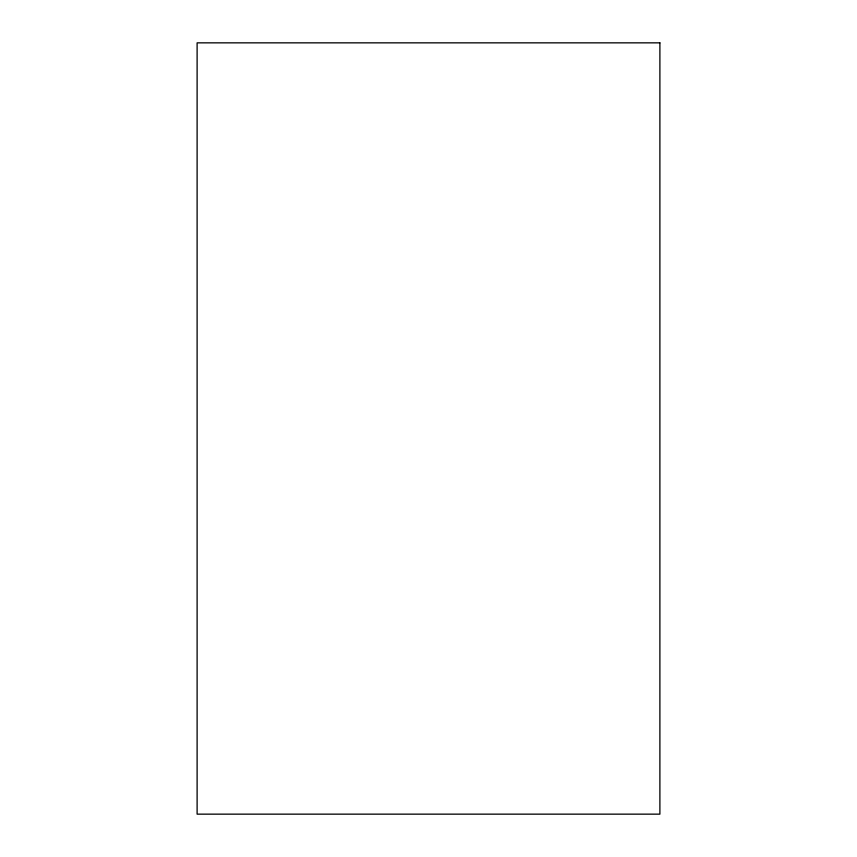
<?xml version="1.0" encoding="UTF-8"?>
<svg xmlns="http://www.w3.org/2000/svg" width="857" height="857" viewBox="0 0 857 857"><rect width="100%" height="100%" fill="white"/><g stroke="black" fill="none" stroke-linecap="round" stroke-linejoin="round"><path stroke-width="1.29" d="M659.89 42.85L197.11 42.85L197.11 814.15L659.89 814.15L659.89 42.85"/></g></svg>
